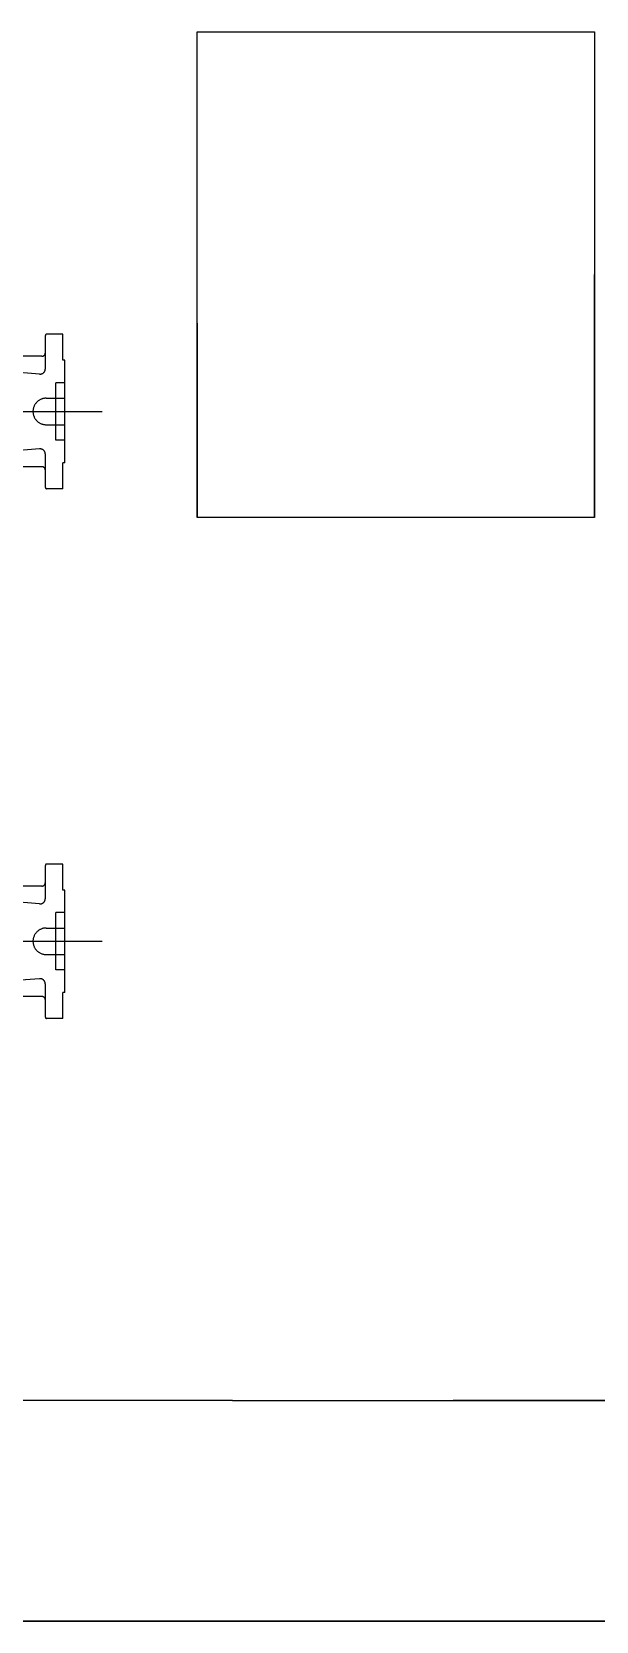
# Model space of a CAD drawing. Header units: millimetres. Extents: x 10462777 to 22643323, y 453826 to 1389191.
# Drawn here: x 11241454 to 11242093, y 620999 to 622799 of the extents above; entities that cross this region are included whole.
import ezdxf

# ---------------------------------------------------------------- set-up
doc = ezdxf.new("R2010")
doc.units = ezdxf.units.MM
doc.header["$LTSCALE"] = 200
doc.header["$MEASUREMENT"] = 0
doc.linetypes.add('CENTER', pattern=[2, 1.25, -0.25, 0.25, -0.25])
doc.linetypes.add('HIDDEN', pattern=[3.75, 2.5, -1.25])
doc.layers.get('0').update_dxf_attribs({"linetype": 'CONTINUOUS'})
doc.layers.add('1', color=1, linetype='CENTER')
doc.layers.add('ELE', color=7, linetype='CONTINUOUS')

msp = doc.modelspace()

# ---------------------------------------------------------------- linework, layer by layer
at = {"color": 7}
for p, q in [((11241641.32522, 622248.70034), (11241641.32522, 622798.70034)), ((11241641.32522, 622798.70034), (11242091.32522, 622798.70034)), ((11242091.32522, 622798.70034), (11242091.32522, 622248.70034)), ((11242091.32522, 622798.70034), (11242091.32522, 622248.70034)), ((11242091.32522, 622248.70034), (11242091.32522, 622523.70034)), ((11241641.32522, 622468.70034), (11241641.32522, 622248.70034)), ((11242091.32522, 622468.70034), (11242091.32522, 622248.70034)), ((11242091.32522, 622248.70034), (11241641.32522, 622248.70034)), ((11242091.32522, 622248.70034), (11241641.32522, 622248.70034))]:
    msp.add_line(p, q, dxfattribs=at)
for p, q in [((11240219.78839, 622368.70034), (11241533.54587, 622368.70034)), ((11240219.78839, 621768.70034), (11241533.54587, 621768.70034))]:
    msp.add_line(p, q)
at = {"color": 3, "linetype": 'HIDDEN'}
for p, q in [((11242431.32522, 621248.70034), (11236431.32522, 621248.70034)), ((11236431.32522, 621248.70034), (11242431.32522, 621248.70034))]:
    msp.add_line(p, q, dxfattribs=at)
at = {"color": 0}
msp.add_line((11218131.32522, 620998.70034), (11248381.32522, 620998.70034), dxfattribs=at)
msp.add_line((11218131.32522, 620998.70034), (11248381.32522, 620998.70034), dxfattribs=at)
at = {"color": 3}
msp.add_line((11248381.32522, 620998.70034), (11236431.32522, 620998.70034), dxfattribs=at)
at = {"layer": '1', "color": 4}
for p, q in [((11241469.32522, 622417.07017), (11241469.32522, 622454.70034)), ((11241489.32522, 622456.20034), (11241470.82522, 622456.20034)), ((11241489.32522, 622426.70034), (11241489.32522, 622456.20034)), ((11241465.32522, 622431.20034), (11241410.20403, 622431.20034)), ((11241491.32522, 622426.70034), (11241489.32522, 622426.70034)), ((11241491.32522, 622310.70034), (11241491.32522, 622426.70034)), ((11241462.7282, 622411.09995), (11241426.2282, 622413.99995)), ((11241481.32522, 622336.20034), (11241481.32522, 622401.20034)), ((11241491.32522, 622401.20034), (11241481.32522, 622401.20034)), ((11241470.32522, 622383.70034), (11241491.32522, 622383.70034)), ((11241470.32522, 622353.70034), (11241491.32522, 622353.70034)), ((11241491.32522, 622336.20034), (11241481.32522, 622336.20034)), ((11241462.7282, 622326.30074), (11241426.2282, 622323.40074)), ((11241469.32522, 622282.70034), (11241469.32522, 622320.33052)), ((11241465.32522, 622306.20034), (11241410.20403, 622306.20034)), ((11241489.32522, 622281.20034), (11241489.32522, 622310.70034)), ((11241491.32522, 622310.70034), (11241489.32522, 622310.70034)), ((11241489.32522, 622281.20034), (11241470.82522, 622281.20034)), ((11241469.32522, 621817.07017), (11241469.32522, 621854.70034)), ((11241489.32522, 621856.20034), (11241470.82522, 621856.20034)), ((11241489.32522, 621826.70034), (11241489.32522, 621856.20034)), ((11241465.32522, 621831.20034), (11241410.20403, 621831.20034)), ((11241462.7282, 621811.09995), (11241426.2282, 621813.99995)), ((11241491.32522, 621826.70034), (11241489.32522, 621826.70034)), ((11241491.32522, 621710.70034), (11241491.32522, 621826.70034)), ((11241481.32522, 621736.20034), (11241481.32522, 621801.20034)), ((11241491.32522, 621801.20034), (11241481.32522, 621801.20034)), ((11241470.32522, 621783.70034), (11241491.32522, 621783.70034)), ((11241470.32522, 621753.70034), (11241491.32522, 621753.70034)), ((11241462.7282, 621726.30074), (11241426.2282, 621723.40074)), ((11241469.32522, 621682.70034), (11241469.32522, 621720.33052)), ((11241491.32522, 621736.20034), (11241481.32522, 621736.20034)), ((11241465.32522, 621706.20034), (11241410.20403, 621706.20034)), ((11241489.32522, 621681.20034), (11241489.32522, 621710.70034)), ((11241491.32522, 621710.70034), (11241489.32522, 621710.70034)), ((11241489.32522, 621681.20034), (11241470.82522, 621681.20034))]:
    msp.add_line(p, q, dxfattribs=at)
for centre, radius, start, end in [((11241470.82522, 622454.70034), 1.5, 90, 180), ((11241465.32522, 622435.20034), 4, 270, 0), ((11241463.32522, 622417.07017), 6, 264.2894069, 0), ((11241470.32522, 622368.70034), 15, 90, 270), ((11241463.32522, 622320.33052), 6, 0, 95.7105931), ((11241465.32522, 622302.20034), 4, 0, 90), ((11241470.82522, 622282.70034), 1.5, 180, 270), ((11241470.82522, 621854.70034), 1.5, 90, 180), ((11241465.32522, 621835.20034), 4, 270, 0), ((11241463.32522, 621817.07017), 6, 264.2894069, 0), ((11241470.32522, 621768.70034), 15, 90, 270), ((11241463.32522, 621720.33052), 6, 0, 95.7105931), ((11241465.32522, 621702.20034), 4, 0, 90), ((11241470.82522, 621682.70034), 1.5, 180, 270)]:
    msp.add_arc(centre, radius, start, end, dxfattribs=at)
at = {"layer": 'ELE'}
msp.add_line((11239281.32522, 620998.70034), (11248381.32522, 620998.70034), dxfattribs=at)
msp.add_line((11239281.32522, 620998.70034), (11248381.32522, 620998.70034), dxfattribs=at)

doc.saveas('drawing.dxf')
